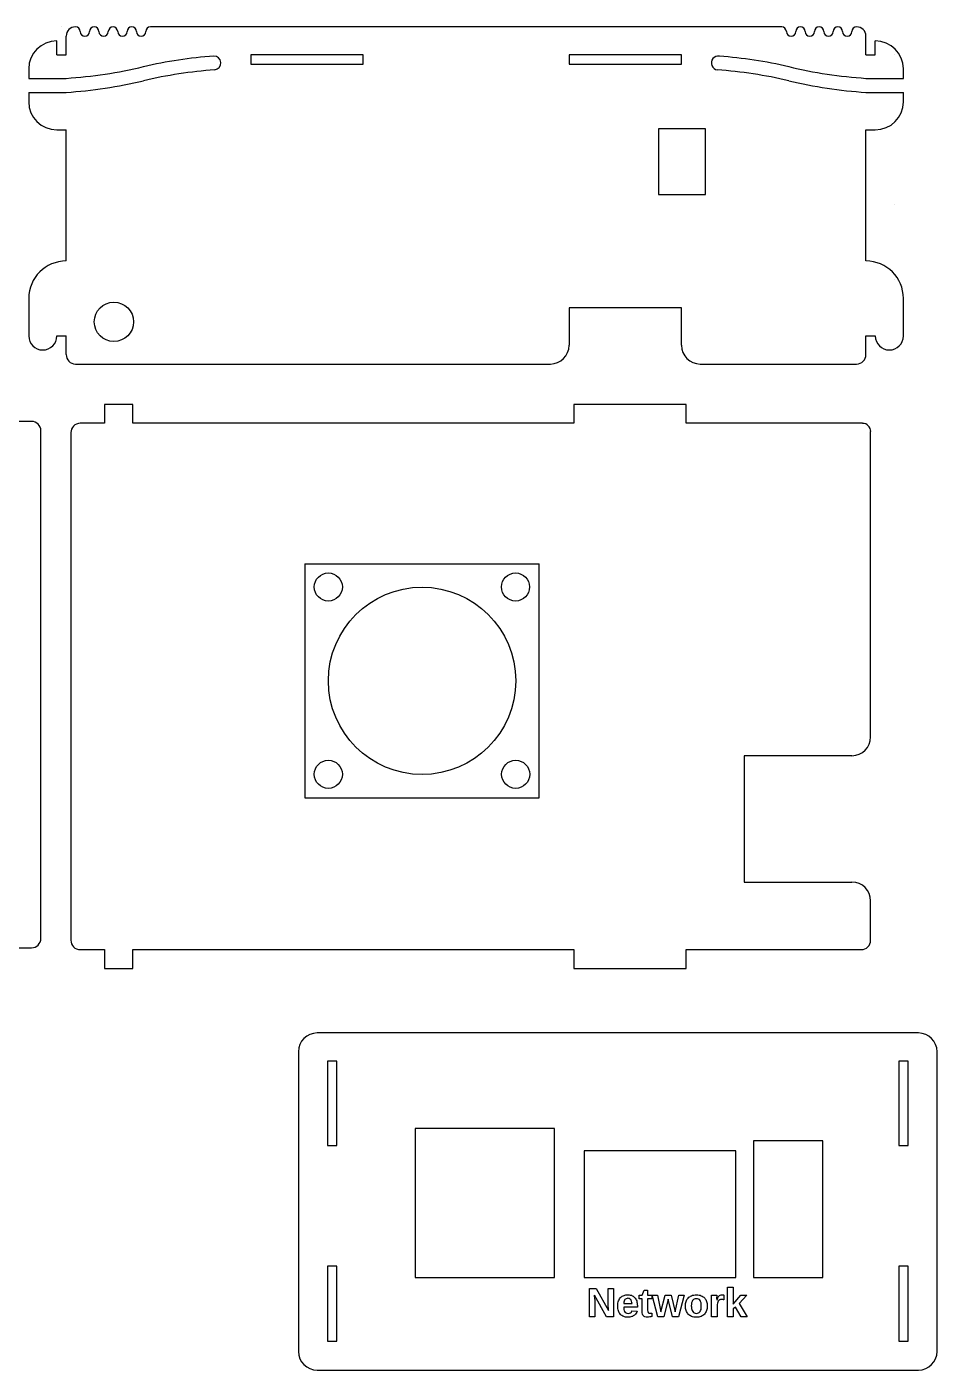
# Model space of a CAD drawing. Header units: millimetres. Extents: x -12 to 182, y -19 to 135.
# Drawn here: x 84.3 to 181.5, y -10.1 to 133.3 of the extents above; entities that cross this region are included whole.
import ezdxf

# ---------------------------------------------------------------- set-up
doc = ezdxf.new("R2010")
doc.units = ezdxf.units.MM
doc.layers.get('0').update_dxf_attribs({"true_color": 0xffffff})
doc.layers.add('connector cutout', color=1, linetype='Continuous', true_color=0xff0000)
doc.layers.add('text', color=2, linetype='Continuous', true_color=0xffff00)

msp = doc.modelspace()

# ---------------------------------------------------------------- linework, layer by layer
at = {"lineweight": -3}
for p, q in [((88, 133.33), (88, 133.33)), ((88.5, 130.33), (88.5, 132.33)), ((164.9, 133.33), (97.5, 133.33)), ((173.9, 130.33), (173.9, 132.33)), ((87.5, 130.33), (87.5, 131.83)), ((174.9, 130.33), (174.9, 131.83)), ((87.5, 130.33), (88.5, 130.33)), ((120.2, 130.33), (108.2, 130.33)), ((108.2, 130.33), (108.2, 129.33)), ((108.2, 129.33), (120.2, 129.33)), ((120.2, 129.33), (120.2, 130.33)), ((154.2, 130.33), (142.2, 130.33)), ((142.2, 130.33), (142.2, 129.33)), ((142.2, 129.33), (154.2, 129.33)), ((154.2, 129.33), (154.2, 130.33)), ((173.9, 130.33), (174.9, 130.33)), ((176.9, 130.33), (176.9, 130.33)), ((84.5, 128.83), (84.5, 127.83)), ((84.5, 127.83), (88.5, 127.83)), ((173.9, 127.83), (177.9, 127.83)), ((177.9, 127.83), (177.9, 128.83)), ((84.5, 126.33), (88.5, 126.33)), ((84.5, 126.33), (84.5, 125.33)), ((173.9, 126.33), (177.9, 126.33)), ((177.9, 125.33), (177.9, 126.33)), ((87.5, 122.33), (88.5, 122.33)), ((88.5, 108.33), (88.5, 122.33)), ((173.9, 122.33), (174.9, 122.33)), ((173.9, 108.33), (173.9, 122.33)), ((176.9, 114.33), (176.9, 114.33)), ((85.5, 106.33), (85.5, 106.33)), ((176.9, 106.33), (176.9, 106.33)), ((84.5, 104.33), (84.5, 100.33)), ((154.2, 103.33), (142.2, 103.33)), ((142.2, 103.33), (142.2, 99.33)), ((154.2, 99.33), (154.2, 103.33)), ((177.9, 100.33), (177.9, 104.33)), ((87.5, 100.33), (88.5, 100.33)), ((88.5, 98.33), (88.5, 100.33)), ((173.9, 100.33), (174.9, 100.33)), ((173.9, 98.33), (173.9, 100.33)), ((89.5, 97.33), (140.2, 97.33)), ((156.2, 97.33), (172.9, 97.33)), ((154.7, 93), (142.7, 93)), ((142.7, 93), (142.7, 91)), ((154.7, 91), (154.7, 93)), ((84.8, 91.2), (66.1, 91.2)), ((92.6, 91), (90, 91)), ((142.7, 91), (95.6, 91)), ((173.53, 91), (154.7, 91)), ((85.8, 36), (85.8, 90.2)), ((89, 90), (89, 35.8)), ((174.4, 57.51), (174.4, 90.12)), ((174.4, 35.8), (174.4, 40.01)), ((66.1, 35), (84.8, 35)), ((90, 34.8), (92.6, 34.8)), ((95.6, 34.8), (142.7, 34.8)), ((142.7, 34.8), (142.7, 32.8)), ((154.7, 32.8), (154.7, 34.8)), ((154.7, 34.8), (173.4, 34.8)), ((142.7, 32.8), (154.7, 32.8)), ((179.5, 25.9), (115.3, 25.9)), ((113.3, 23.9), (113.3, -8.1)), ((181.5, -8.1), (181.5, 23.9)), ((117.4, 22.9), (116.4, 22.9)), ((116.4, 22.9), (116.4, 13.9)), ((117.4, 13.9), (117.4, 22.9)), ((178.4, 22.9), (177.4, 22.9)), ((177.4, 22.9), (177.4, 13.9)), ((178.4, 13.9), (178.4, 22.9)), ((116.4, 13.9), (117.4, 13.9)), ((177.4, 13.9), (178.4, 13.9)), ((117.4, 1), (116.4, 1)), ((116.4, 1), (116.4, -7)), ((117.4, -7), (117.4, 1)), ((178.4, 1), (177.4, 1)), ((177.4, 1), (177.4, -7)), ((178.4, -7), (178.4, 1)), ((116.4, -7), (117.4, -7)), ((177.4, -7), (178.4, -7)), ((115.3, -10.1), (179.5, -10.1))]:
    msp.add_line(p, q, dxfattribs=at)
for p, q in [((95.6, 93), (92.6, 93)), ((92.6, 93), (92.6, 91)), ((95.6, 91), (95.6, 93)), ((95.6, 91), (95.6, 91)), ((114, 76), (139, 76)), ((114, 76), (114, 51)), ((139, 51), (139, 76)), ((160.9, 55.51), (160.9, 42.01)), ((172.4, 55.51), (160.9, 55.51)), ((114, 51), (139, 51)), ((160.9, 42.01), (172.4, 42.01)), ((92.6, 34.8), (92.6, 32.8)), ((95.6, 34.8), (95.6, 34.8)), ((95.6, 32.8), (95.6, 34.8)), ((92.6, 32.8), (95.6, 32.8))]:
    msp.add_line(p, q)
msp.add_circle((93.6, 101.83), 2.1)
for centre, radius, start, end in [((89.5, 132.33), 1, 90, 180), ((172.9, 132.33), 1, 0, 90), ((87.5, 128.83), 3, 90, 180), ((174.9, 128.83), 3, 0, 90), ((107.92, 80.34), 50, 94.1979, 102.9071), ((104.26, 129.47), 0.742, 278.5192, 90), ((158.14, 129.47), 0.742, 81.3844, 261.3844), ((154.48, 80.34), 50, 77.0936, 85.6751), ((85.16, 177.72), 50, 273.8292, 283.4021), ((108.03, 78.87), 50, 94.1965, 103.0348), ((154.37, 78.87), 50, 76.9645, 85.8042), ((177.24, 177.72), 50, 256.5979, 266.1708), ((85.16, 176.22), 50, 273.8292, 283.4021), ((177.24, 176.22), 50, 256.5979, 266.1708), ((87.5, 125.33), 3, 180, 270), ((174.9, 125.33), 3, 270, 0), ((89.5, 98.33), 1, 180, 270), ((172.9, 98.33), 1, 270, 0), ((84.8, 90.2), 1, 0, 90), ((90, 90), 1, 90, 180), ((84.8, 36), 1, 270, 0), ((90, 35.8), 1, 180, 270), ((173.4, 35.8), 1, 270, 0), ((115.3, 23.9), 2, 90, 180), ((179.5, 23.9), 2, 0, 90), ((115.3, -8.1), 2, 180, 270), ((179.5, -8.1), 2, 270, 0)]:
    msp.add_arc(centre, radius, start, end, dxfattribs=at)
for centre, radius, start, end in [((89.5, 132.83), 0.5, 0, 90), ((90.5, 132.83), 0.5, 180, 0), ((91.5, 132.83), 0.5, 0, 180), ((92.5, 132.83), 0.5, 180, 0), ((93.5, 132.83), 0.5, 0, 180), ((94.5, 132.83), 0.5, 180, 0), ((95.5, 132.83), 0.5, 0, 180), ((96.5, 132.83), 0.5, 180, 0), ((97.5, 132.83), 0.5, 90, 180), ((164.9, 132.83), 0.5, 0, 90), ((165.9, 132.83), 0.5, 180, 0), ((166.9, 132.83), 0.5, 0, 180), ((167.9, 132.83), 0.5, 180, 0), ((168.9, 132.83), 0.5, 0, 180), ((169.9, 132.83), 0.5, 180, 0), ((170.9, 132.83), 0.5, 0, 180), ((171.9, 132.83), 0.5, 180, 0), ((172.9, 132.83), 0.5, 90, 180), ((88.5, 104.33), 4, 90, 180), ((173.9, 104.33), 4, 0, 90), ((86, 100.33), 1.5, 180, 0), ((140.2, 99.33), 2, 270, 0), ((156.2, 99.33), 2, 180, 270), ((176.4, 100.33), 1.5, 180, 0), ((173.53, 90.12), 0.875, 0, 90), ((172.4, 57.51), 2, 270, 0), ((172.4, 40.01), 2, 0, 90)]:
    msp.add_arc(centre, radius, start, end)
at = {"layer": 'connector cutout'}
for p, q in [((156.75, 122.43), (151.75, 122.43)), ((151.75, 122.43), (151.75, 115.43)), ((156.75, 115.43), (156.75, 122.43)), ((151.75, 115.43), (156.75, 115.43)), ((140.65, 15.7), (125.75, 15.7)), ((125.75, 15.7), (125.75, -0.2)), ((140.65, -0.2), (140.65, 15.7)), ((169.3, 14.4), (161.9, 14.4)), ((161.9, 14.4), (161.9, -0.2)), ((169.3, -0.2), (169.3, 14.4)), ((160, 13.3), (143.8, 13.3)), ((143.8, 13.3), (143.8, -0.2)), ((160, -0.2), (160, 13.3)), ((125.75, -0.2), (140.65, -0.2)), ((143.8, -0.2), (160, -0.2)), ((161.9, -0.2), (169.3, -0.2))]:
    msp.add_line(p, q, dxfattribs=at)
for centre, radius in [((116.49, 73.52), 1.5), ((136.48, 73.52), 1.5), ((126.5, 63.5), 10), ((116.49, 53.52), 1.5), ((136.5, 53.52), 1.5)]:
    msp.add_circle(centre, radius, dxfattribs=at)
at = {"layer": 'text'}
for p, q in [((144.38, -4.4), (144.38, -1.4)), ((144.38, -1.4), (145.1, -1.4)), ((145.1, -1.4), (146.42, -3.73)), ((146.38, -3.15), (146.38, -1.4)), ((146.38, -1.4), (146.94, -1.4)), ((146.94, -1.4), (146.94, -4.4)), ((159.11, -4.4), (159.11, -1.24)), ((159.11, -1.24), (159.71, -1.24)), ((159.71, -1.24), (159.71, -3.05)), ((146.21, -4.4), (144.9, -2.09)), ((144.94, -2.63), (144.94, -4.4)), ((149.7, -2.5), (149.7, -2.1)), ((149.7, -2.1), (150.02, -2.1)), ((149.99, -2.5), (149.7, -2.5)), ((149.99, -3.86), (149.99, -2.5)), ((150.02, -2.1), (150.21, -1.56)), ((150.21, -1.56), (150.58, -1.56)), ((150.58, -1.56), (150.58, -2.1)), ((150.58, -2.1), (151.02, -2.1)), ((151.02, -2.5), (150.58, -2.5)), ((150.58, -2.5), (150.58, -3.7)), ((151.02, -2.1), (151.02, -2.5)), ((151.67, -4.4), (151.07, -2.1)), ((151.07, -2.1), (151.64, -2.1)), ((151.64, -2.1), (152.01, -3.86)), ((152.01, -3.86), (152.46, -2.1)), ((152.78, -2.53), (152.3, -4.4)), ((152.46, -2.1), (153.1, -2.1)), ((153.25, -4.4), (152.78, -2.53)), ((153.1, -2.1), (153.54, -3.86)), ((153.54, -3.86), (153.93, -2.1)), ((154.49, -2.1), (153.88, -4.4)), ((153.93, -2.1), (154.49, -2.1)), ((157.39, -2.1), (157.96, -2.1)), ((157.41, -4.4), (157.41, -2.64)), ((157.99, -2.59), (158, -2.59)), ((158.73, -2.09), (158.73, -2.59)), ((159.71, -3.05), (160.53, -2.1)), ((161.17, -2.1), (160.36, -3)), ((160.53, -2.1), (161.17, -2.1)), ((148.03, -2.99), (148.92, -2.99)), ((149.5, -3.37), (148.03, -3.37)), ((148.9, -3.77), (149.47, -3.82)), ((149.5, -3.35), (149.5, -3.37)), ((151.05, -4), (151.05, -4.37)), ((158.01, -3.27), (158.01, -4.4)), ((159.96, -3.36), (159.71, -3.54)), ((159.71, -3.54), (159.71, -4.4)), ((160.58, -4.4), (159.96, -3.36)), ((160.36, -3), (161.23, -4.4)), ((144.94, -4.4), (144.38, -4.4)), ((146.94, -4.4), (146.21, -4.4)), ((152.3, -4.4), (151.67, -4.4)), ((153.88, -4.4), (153.25, -4.4)), ((158.01, -4.4), (157.41, -4.4)), ((159.71, -4.4), (159.11, -4.4)), ((161.23, -4.4), (160.58, -4.4))]:
    msp.add_line(p, q, dxfattribs=at)
for centre, radius, start, end in [((133.7, -3.32), 11.27, 5.2777, 6.2362), ((148.94, -2.85), 9.05, 2.3985, 3.3362), ((158.25, -4.76), 2.22, 77.5268, 80.5807)]:
    msp.add_arc(centre, radius, start, end, dxfattribs=at)
for points in [[(144.92, -2.28), (144.92, -2.34), (144.93, -2.39), (144.93, -2.46)], [(144.93, -2.46), (144.94, -2.52), (144.94, -2.58), (144.94, -2.63)], [(147.4, -3.24), (147.4, -3.02), (147.43, -2.84), (147.49, -2.69)], [(147.49, -2.69), (147.54, -2.54), (147.62, -2.41), (147.72, -2.32)], [(147.72, -2.32), (147.82, -2.23), (147.94, -2.16), (148.07, -2.12)], [(148.07, -2.74), (148.05, -2.81), (148.03, -2.89), (148.03, -2.99)], [(148.07, -2.12), (148.2, -2.08), (148.34, -2.06), (148.48, -2.06)], [(148.16, -2.56), (148.13, -2.61), (148.09, -2.67), (148.07, -2.74)], [(148.3, -2.47), (148.25, -2.49), (148.2, -2.52), (148.16, -2.56)], [(148.47, -2.43), (148.41, -2.43), (148.36, -2.44), (148.3, -2.47)], [(148.79, -2.57), (148.71, -2.48), (148.61, -2.43), (148.47, -2.43)], [(148.48, -2.06), (148.66, -2.06), (148.82, -2.09), (148.95, -2.15)], [(148.92, -2.99), (148.91, -2.81), (148.87, -2.67), (148.79, -2.57)], [(148.95, -2.15), (149.08, -2.22), (149.18, -2.3), (149.26, -2.42)], [(149.26, -2.42), (149.35, -2.53), (149.41, -2.67), (149.45, -2.83)], [(149.45, -2.83), (149.48, -2.98), (149.5, -3.16), (149.5, -3.35)], [(154.62, -3.25), (154.62, -3.08), (154.65, -2.92), (154.7, -2.77)], [(154.7, -2.77), (154.74, -2.63), (154.82, -2.5), (154.91, -2.4)], [(154.91, -2.4), (155.01, -2.29), (155.13, -2.21), (155.28, -2.15)], [(155.39, -2.66), (155.3, -2.78), (155.25, -2.98), (155.25, -3.25)], [(155.28, -2.15), (155.42, -2.09), (155.59, -2.06), (155.79, -2.06)], [(155.8, -2.47), (155.62, -2.47), (155.49, -2.53), (155.39, -2.66)], [(155.79, -2.06), (156, -2.06), (156.17, -2.09), (156.32, -2.15)], [(156.19, -2.65), (156.1, -2.53), (155.97, -2.47), (155.8, -2.47)], [(156.32, -3.25), (156.32, -2.98), (156.28, -2.78), (156.19, -2.65)], [(156.32, -2.15), (156.47, -2.21), (156.58, -2.29), (156.68, -2.4)], [(156.68, -2.4), (156.77, -2.5), (156.84, -2.63), (156.88, -2.77)], [(156.88, -2.77), (156.93, -2.92), (156.95, -3.08), (156.95, -3.25)], [(157.4, -2.19), (157.4, -2.15), (157.39, -2.12), (157.39, -2.1)], [(157.4, -2.32), (157.4, -2.27), (157.4, -2.23), (157.4, -2.19)], [(157.41, -2.48), (157.41, -2.43), (157.4, -2.38), (157.4, -2.32)], [(157.41, -2.64), (157.41, -2.59), (157.41, -2.54), (157.41, -2.48)], [(157.96, -2.1), (157.96, -2.12), (157.97, -2.15), (157.97, -2.19)], [(157.97, -2.19), (157.97, -2.23), (157.98, -2.28), (157.98, -2.33)], [(157.99, -2.47), (157.99, -2.52), (157.99, -2.56), (157.99, -2.59)], [(158, -2.59), (158.03, -2.51), (158.06, -2.43), (158.09, -2.37)], [(158.13, -2.74), (158.05, -2.86), (158.01, -3.04), (158.01, -3.27)], [(158.09, -2.37), (158.12, -2.3), (158.15, -2.25), (158.19, -2.2)], [(158.48, -2.56), (158.33, -2.56), (158.21, -2.62), (158.13, -2.74)], [(158.19, -2.2), (158.23, -2.15), (158.28, -2.12), (158.34, -2.09)], [(158.34, -2.09), (158.4, -2.07), (158.47, -2.06), (158.55, -2.06)], [(158.62, -2.57), (158.58, -2.56), (158.53, -2.56), (158.48, -2.56)], [(158.55, -2.06), (158.58, -2.06), (158.62, -2.06), (158.65, -2.06)], [(158.65, -2.06), (158.69, -2.07), (158.72, -2.08), (158.73, -2.09)], [(146.39, -3.36), (146.39, -3.29), (146.38, -3.22), (146.38, -3.15)], [(146.4, -3.55), (146.4, -3.49), (146.39, -3.43), (146.39, -3.36)], [(146.42, -3.73), (146.42, -3.67), (146.41, -3.61), (146.4, -3.55)], [(147.47, -3.77), (147.42, -3.62), (147.4, -3.44), (147.4, -3.24)], [(147.69, -4.15), (147.59, -4.05), (147.52, -3.92), (147.47, -3.77)], [(148.03, -4.37), (147.89, -4.32), (147.78, -4.25), (147.69, -4.15)], [(148.03, -3.37), (148.03, -3.46), (148.03, -3.55), (148.05, -3.64)], [(148.05, -3.64), (148.07, -3.72), (148.1, -3.79), (148.13, -3.85)], [(148.13, -3.85), (148.17, -3.91), (148.22, -3.96), (148.28, -3.99)], [(148.28, -3.99), (148.34, -4.03), (148.42, -4.05), (148.5, -4.05)], [(148.5, -4.05), (148.61, -4.05), (148.7, -4.02), (148.76, -3.98)], [(148.76, -3.98), (148.83, -3.93), (148.88, -3.87), (148.9, -3.77)], [(149.18, -4.23), (149.1, -4.29), (149.01, -4.35), (148.89, -4.39)], [(149.36, -4.03), (149.32, -4.1), (149.25, -4.17), (149.18, -4.23)], [(149.47, -3.82), (149.44, -3.89), (149.41, -3.96), (149.36, -4.03)], [(150.13, -4.3), (150.04, -4.2), (149.99, -4.06), (149.99, -3.86)], [(150.54, -4.44), (150.36, -4.44), (150.23, -4.39), (150.13, -4.3)], [(150.58, -3.7), (150.58, -3.81), (150.6, -3.9), (150.65, -3.95)], [(150.65, -3.95), (150.69, -4), (150.76, -4.03), (150.85, -4.03)], [(150.85, -4.03), (150.88, -4.03), (150.92, -4.03), (150.95, -4.02)], [(150.95, -4.02), (150.98, -4.02), (151.01, -4.01), (151.05, -4)], [(154.7, -3.74), (154.65, -3.59), (154.62, -3.43), (154.62, -3.25)], [(154.92, -4.11), (154.82, -4.01), (154.75, -3.88), (154.7, -3.74)], [(155.28, -4.36), (155.14, -4.3), (155.02, -4.22), (154.92, -4.11)], [(155.25, -3.25), (155.25, -3.39), (155.27, -3.51), (155.29, -3.61)], [(155.29, -3.61), (155.31, -3.7), (155.35, -3.79), (155.4, -3.85)], [(155.4, -3.85), (155.44, -3.91), (155.5, -3.96), (155.56, -3.99)], [(155.56, -3.99), (155.62, -4.02), (155.69, -4.04), (155.77, -4.04)], [(155.77, -4.04), (155.86, -4.04), (155.94, -4.02), (156.01, -3.99)], [(156.01, -3.99), (156.07, -3.96), (156.13, -3.91), (156.18, -3.85)], [(156.18, -3.85), (156.23, -3.79), (156.26, -3.7), (156.29, -3.61)], [(156.29, -3.61), (156.31, -3.51), (156.32, -3.39), (156.32, -3.25)], [(156.65, -4.11), (156.56, -4.22), (156.43, -4.3), (156.29, -4.36)], [(156.87, -3.73), (156.83, -3.88), (156.75, -4.01), (156.65, -4.11)], [(156.95, -3.25), (156.95, -3.43), (156.92, -3.59), (156.87, -3.73)], [(148.47, -4.45), (148.31, -4.45), (148.16, -4.42), (148.03, -4.37)], [(148.89, -4.39), (148.78, -4.43), (148.64, -4.45), (148.47, -4.45)], [(150.81, -4.42), (150.73, -4.44), (150.64, -4.44), (150.54, -4.44)], [(151.05, -4.37), (150.97, -4.39), (150.89, -4.41), (150.81, -4.42)], [(155.78, -4.45), (155.59, -4.45), (155.42, -4.42), (155.28, -4.36)], [(156.29, -4.36), (156.14, -4.42), (155.97, -4.45), (155.78, -4.45)]]:
    msp.add_open_spline(points, degree=3, dxfattribs=at)

doc.saveas('drawing.dxf')
